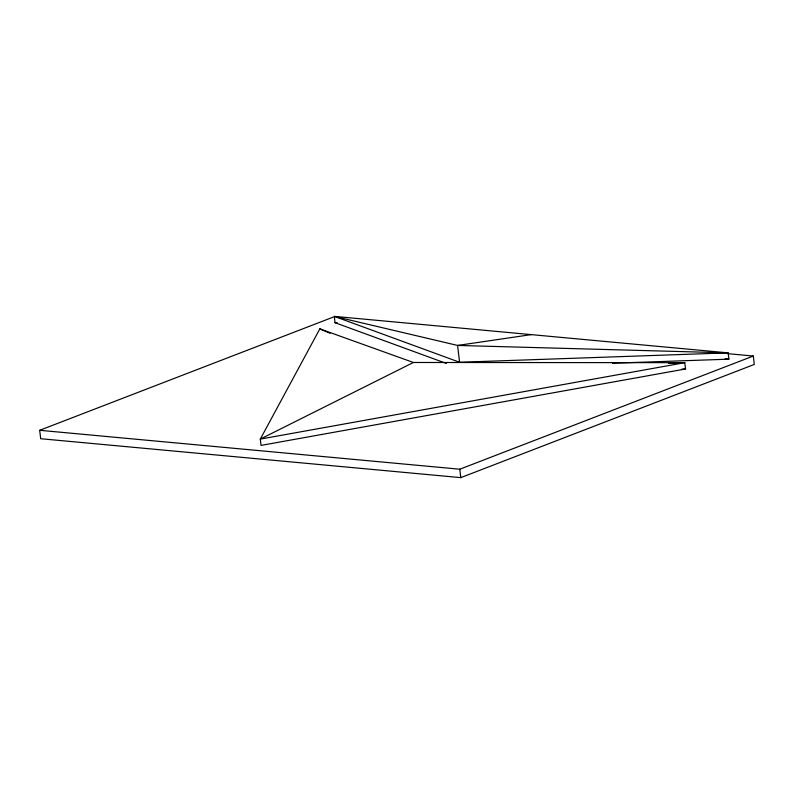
<?xml version="1.0" encoding="UTF-8"?>
<svg xmlns="http://www.w3.org/2000/svg" width="794" height="794" viewBox="0 0 794 794"><rect width="100%" height="100%" fill="white"/><g stroke="black" fill="none" stroke-linecap="round" stroke-linejoin="round"><path stroke-width="1.19" d="M319.843 328.865L260.303 439.102L261.037 445.404L685.54 368.972L684.805 362.669L413.406 362.481L319.843 328.865L330.066 333.272M413.406 362.481L260.303 439.102L684.805 362.669L668.746 363.434M727.443 353.628L753.308 356.03L754.3 364.436L460.788 477.631L40.693 438.715L39.7 430.298L333.212 317.114M39.7 430.298L459.805 469.214L753.308 356.03M531.236 334.621L457.602 345.44L334.284 316.369L335.018 322.682L446.397 363.454M681.838 369.15L685.54 368.972M459.577 362.253L457.602 345.44L728.167 352.864L334.284 316.369L459.577 362.253L728.167 352.864L728.912 359.166L612.561 363.235M335.018 322.682L337.49 322.91M725.2 358.819L728.912 359.166M459.805 469.214L460.788 477.631"/></g></svg>
